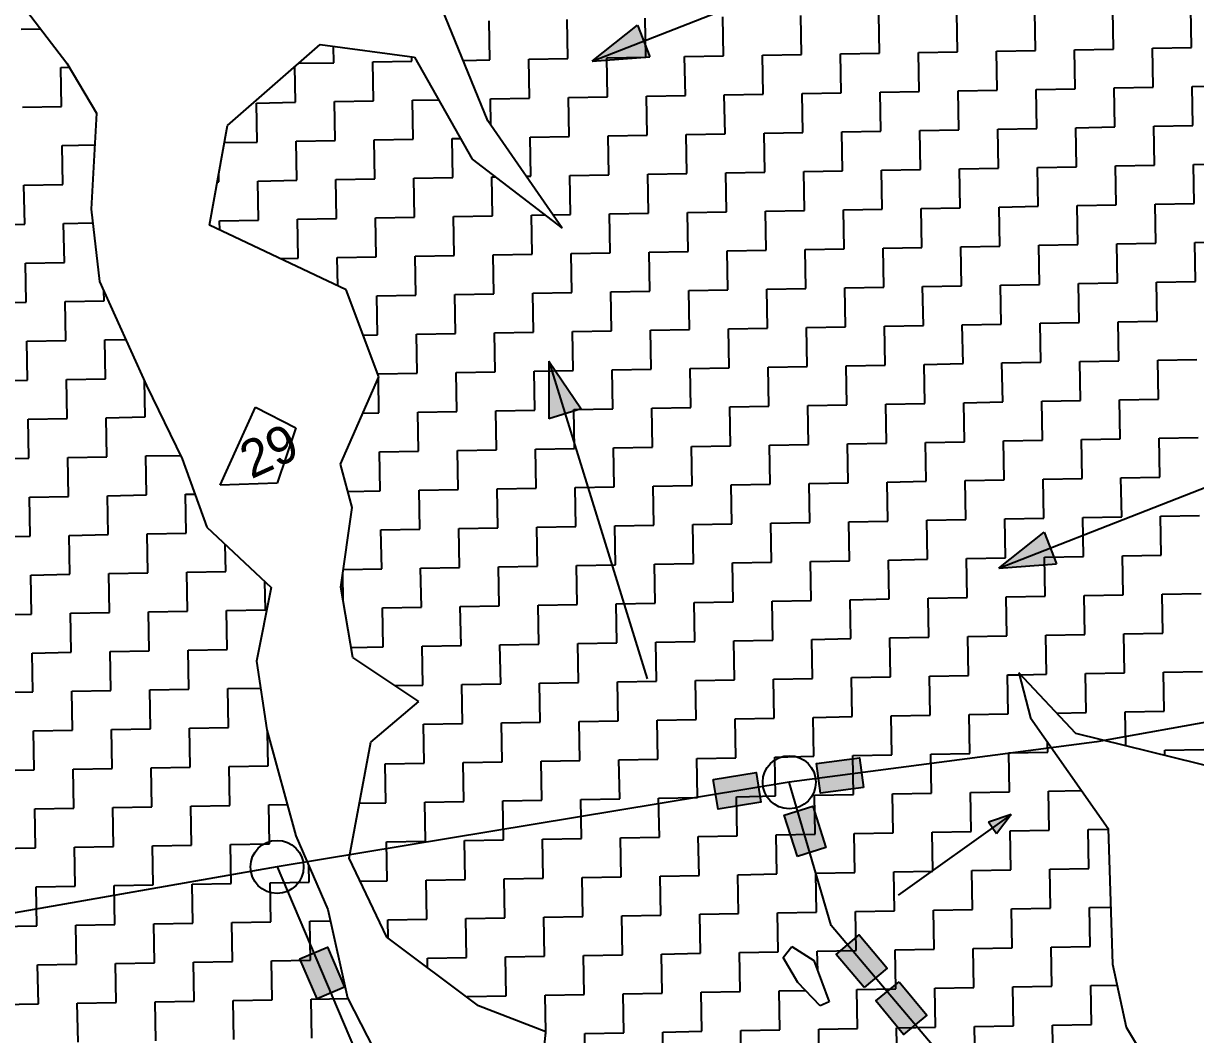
# Model space of a CAD drawing. Header units: metres. Extents: x 286343 to 289280, y 2022501 to 2025046.
# Drawn here: x 287156 to 287588.8, y 2024104.3 to 2024477.7 of the extents above; entities that cross this region are included whole.
import ezdxf
from ezdxf.enums import TextEntityAlignment as Align

# ---------------------------------------------------------------- set-up
doc = ezdxf.new("R2010")
doc.units = ezdxf.units.M
for name, color, linetype in [('POLY_HATCH', 12, 'Continuous'), ('POLY_PARCEL', 6, 'Continuous'), ('TEXT_PARCEL', 7, 'Continuous')]:
    doc.layers.add(name, color=color, linetype=linetype)
doc.styles.add('TEXT_MAP', font='')
doc.styles.get('TEXT_MAP').set_extended_font_data('Kruti Dev 050')

msp = doc.modelspace()

# ---------------------------------------------------------------- hatches: boundary and pattern name
h = msp.add_hatch(color=256)
h.paths.add_polyline_path([(287385, 2024471.17), (287382.72, 2024476.98), (287366.01, 2024463.73)])
h.paths.add_polyline_path([(287366.01, 2024463.73), (287387.27, 2024465.36), (287385, 2024471.17)])
h = msp.add_hatch(color=256)
h.paths.add_polyline_path([(287356, 2024333.52), (287361.96, 2024335.37), (287349.96, 2024353)])
h.paths.add_polyline_path([(287349.96, 2024353), (287350.04, 2024331.67), (287356, 2024333.52)])
h = msp.add_hatch(color=256)
h.paths.add_polyline_path([(287535.16, 2024283.99), (287532.89, 2024289.8), (287516.17, 2024276.56)])
h.paths.add_polyline_path([(287516.17, 2024276.56), (287537.44, 2024278.18), (287535.16, 2024283.99)])
for points in [[(287448.83, 2024204.4), (287450.27, 2024193.41), (287466.17, 2024195.5), (287464.73, 2024206.49)], [(287428.31, 2024190.14), (287426.5, 2024201.08), (287410.69, 2024198.47), (287412.5, 2024187.53)], [(287447.43, 2024188.69), (287436.87, 2024185.3), (287441.76, 2024170.04), (287452.32, 2024173.42)], [(287464.56, 2024141.1), (287456.09, 2024133.94), (287466.45, 2024121.7), (287474.92, 2024128.87)], [(287268.28, 2024136.62), (287258.08, 2024132.27), (287264.38, 2024117.52), (287274.57, 2024121.88)], [(287480.99, 2024104.39), (287489.54, 2024111.45), (287479.32, 2024123.81), (287470.78, 2024116.75)]]:
    msp.add_hatch(color=256).paths.add_polyline_path(points)
h = msp.add_hatch(color=256)
h.paths.add_polyline_path([(287513.8, 2024180.61), (287515.31, 2024178.49), (287520.73, 2024185.54)])
h.paths.add_polyline_path([(287520.73, 2024185.54), (287512.29, 2024182.73), (287513.8, 2024180.61)])

# ---------------------------------------------------------------- linework, layer by layer
for points in [[(287366.01, 2024463.73), (287480.43, 2024508.53)], [(287366.01, 2024463.73), (287382.72, 2024476.98)], [(287382.72, 2024476.98), (287387.27, 2024465.36)], [(287366.01, 2024463.73), (287387.27, 2024465.36)], [(287349.96, 2024353), (287386.34, 2024235.63)], [(287349.96, 2024353), (287350.04, 2024331.67)], [(287349.96, 2024353), (287361.96, 2024335.37)], [(287361.96, 2024335.37), (287350.04, 2024331.67)], [(287516.17, 2024276.56), (287630.59, 2024321.35)], [(287516.17, 2024276.56), (287532.89, 2024289.8)], [(287532.89, 2024289.8), (287537.44, 2024278.18)], [(287516.17, 2024276.56), (287537.44, 2024278.18)], [(287520.73, 2024185.54), (287478.96, 2024155.83)], [(287520.73, 2024185.54), (287512.29, 2024182.73)], [(287520.73, 2024185.54), (287515.31, 2024178.49)], [(287515.31, 2024178.49), (287512.29, 2024182.73)]]:
    msp.add_lwpolyline(points)
for points in [[(287466.17, 2024195.5), (287450.27, 2024193.41), (287448.83, 2024204.4), (287464.73, 2024206.49)], [(287410.69, 2024198.47), (287426.5, 2024201.08), (287428.31, 2024190.14), (287412.5, 2024187.53)], [(287441.76, 2024170.04), (287436.87, 2024185.3), (287447.43, 2024188.69), (287452.32, 2024173.42)], [(287466.45, 2024121.7), (287456.09, 2024133.94), (287464.56, 2024141.1), (287474.92, 2024128.87)], [(287264.38, 2024117.52), (287258.08, 2024132.27), (287268.28, 2024136.62), (287274.57, 2024121.88)], [(287479.32, 2024123.81), (287489.54, 2024111.45), (287480.99, 2024104.39), (287470.78, 2024116.75)]]:
    msp.add_lwpolyline(points, close=True)
for centre in [(287438.79, 2024197.49), (287249.6, 2024166.23)]:
    msp.add_circle(centre, 9.8)
at = {"layer": 'POLY_HATCH'}
for p, q in [((287152.82, 2024488), (287171.96, 2024462.97)), ((287327.47, 2024441.66), (287309.33, 2024486.05)), ((287231.33, 2024439.97), (287265.53, 2024469.94)), ((287265.53, 2024469.94), (287300.34, 2024465.21)), ((287171.96, 2024462.97), (287182.97, 2024444.48)), ((287300.34, 2024465.21), (287321.7, 2024427.54)), ((287182.97, 2024444.48), (287180.92, 2024409.07)), ((287354.87, 2024402.09), (287327.47, 2024441.66)), ((287224.63, 2024403.15), (287231.33, 2024439.97)), ((287321.7, 2024427.54), (287354.87, 2024402.09)), ((287180.92, 2024409.07), (287184.05, 2024382.43)), ((287275.13, 2024379.34), (287224.63, 2024403.15)), ((287184.05, 2024382.43), (287201.42, 2024344.02)), ((287287.2, 2024347.17), (287275.13, 2024379.34)), ((287273.08, 2024314.89), (287287.2, 2024347.17)), ((287201.42, 2024344.02), (287214.59, 2024316.89)), ((287214.59, 2024316.89), (287223.71, 2024291.69)), ((287277.36, 2024298.94), (287273.08, 2024314.89)), ((287273.2, 2024269.5), (287277.36, 2024298.94)), ((287223.71, 2024291.69), (287247.47, 2024269.41)), ((287247.47, 2024269.41), (287242.08, 2024242.16)), ((287277.66, 2024243.55), (287273.2, 2024269.5)), ((287242.08, 2024242.16), (287245.86, 2024216.86)), ((287301.99, 2024227.29), (287277.66, 2024243.55)), ((287544.61, 2024215.52), (287523.51, 2024237.85)), ((287523.51, 2024237.85), (287527.81, 2024221.24)), ((287284.22, 2024212.3), (287301.99, 2024227.29)), ((287527.81, 2024221.24), (287556.58, 2024180.36)), ((287245.86, 2024216.86), (287256.57, 2024177.67)), ((287617.9, 2024197.36), (287544.61, 2024215.52)), ((287276.29, 2024169.45), (287284.22, 2024212.3)), ((287556.58, 2024180.36), (287558.12, 2024130.33)), ((287256.57, 2024177.67), (287268.39, 2024150.52)), ((287290.16, 2024140.32), (287276.29, 2024169.45)), ((287268.39, 2024150.52), (287275.64, 2024117.94)), ((287323.99, 2024114.89), (287290.16, 2024140.32)), ((287436.48, 2024132.78), (287439.75, 2024136.84)), ((287441.98, 2024123.54), (287436.48, 2024132.78)), ((287439.75, 2024136.84), (287447.85, 2024131.65)), ((287447.85, 2024131.65), (287453.46, 2024116.39)), ((287558.12, 2024130.33), (287563.2, 2024107.06)), ((287450.15, 2024115), (287441.98, 2024123.54)), ((287275.64, 2024117.94), (287291.55, 2024086.85)), ((287453.46, 2024116.39), (287450.15, 2024115)), ((287348.87, 2024105.31), (287323.99, 2024114.89)), ((287563.2, 2024107.06), (287575.58, 2024086.59)), ((287346.01, 2024077.9), (287348.87, 2024105.31))]:
    msp.add_line(p, q, dxfattribs=at)
at = {"layer": 'POLY_HATCH', "linetype": 'Continuous'}
for p, q in [((287356.96, 2024464.69), (287356.7, 2024479.08)), ((287385.75, 2024465.19), (287385.5, 2024479.59)), ((287414.54, 2024465.69), (287414.29, 2024480.09)), ((287443.33, 2024466.2), (287443.08, 2024480.59)), ((287472.12, 2024466.7), (287471.87, 2024481.1)), ((287500.92, 2024467.21), (287500.67, 2024481.6)), ((287529.71, 2024467.71), (287529.46, 2024482.11)), ((287558.5, 2024468.21), (287558.25, 2024482.61)), ((287587.29, 2024468.72), (287587.04, 2024483.11)), ((287155.16, 2024475.55), (287162.25, 2024475.68)), ((287328.16, 2024464.18), (287327.91, 2024478.58)), ((287270.58, 2024463.17), (287270.47, 2024469.27)), ((287428.94, 2024465.95), (287443.33, 2024466.2)), ((287457.73, 2024466.45), (287472.12, 2024466.7)), ((287457.98, 2024452.05), (287457.73, 2024466.45)), ((287486.52, 2024466.95), (287500.92, 2024467.21)), ((287486.77, 2024452.56), (287486.52, 2024466.95)), ((287515.31, 2024467.46), (287529.71, 2024467.71)), ((287515.57, 2024453.06), (287515.31, 2024467.46)), ((287544.11, 2024467.96), (287558.5, 2024468.21)), ((287544.36, 2024453.57), (287544.11, 2024467.96)), ((287572.9, 2024468.47), (287587.29, 2024468.72)), ((287573.15, 2024454.07), (287572.9, 2024468.47)), ((287256.43, 2024448.53), (287256.2, 2024461.76)), ((287257.55, 2024462.95), (287270.58, 2024463.17)), ((287284.97, 2024463.43), (287299.37, 2024463.68)), ((287285.23, 2024449.03), (287284.97, 2024463.43)), ((287299.37, 2024463.68), (287299.34, 2024465.34)), ((287318.33, 2024464.01), (287328.16, 2024464.18)), ((287342.56, 2024464.43), (287356.96, 2024464.69)), ((287342.81, 2024450.04), (287342.56, 2024464.43)), ((287371.35, 2024464.94), (287385.75, 2024465.19)), ((287371.6, 2024450.54), (287371.35, 2024464.94)), ((287400.14, 2024465.44), (287414.54, 2024465.69)), ((287400.4, 2024451.05), (287400.14, 2024465.44)), ((287429.19, 2024451.55), (287428.94, 2024465.95)), ((287169.8, 2024461.41), (287172.86, 2024461.46)), ((287170.06, 2024447.01), (287169.8, 2024461.41)), ((287501.17, 2024452.81), (287515.57, 2024453.06)), ((287529.96, 2024453.31), (287544.36, 2024453.57)), ((287530.21, 2024438.92), (287529.96, 2024453.31)), ((287558.75, 2024453.82), (287573.15, 2024454.07)), ((287559.01, 2024439.42), (287558.75, 2024453.82)), ((287587.55, 2024454.32), (287601.94, 2024454.57)), ((287587.8, 2024439.93), (287587.55, 2024454.32)), ((287270.83, 2024448.78), (287285.23, 2024449.03)), ((287271.08, 2024434.38), (287270.83, 2024448.78)), ((287299.62, 2024449.28), (287309.28, 2024449.45)), ((287299.87, 2024434.89), (287299.62, 2024449.28)), ((287328.41, 2024449.79), (287342.81, 2024450.04)), ((287328.59, 2024440.04), (287328.41, 2024449.79)), ((287357.21, 2024450.29), (287371.6, 2024450.54)), ((287357.46, 2024435.89), (287357.21, 2024450.29)), ((287386, 2024450.79), (287400.4, 2024451.05)), ((287386.25, 2024436.4), (287386, 2024450.79)), ((287414.79, 2024451.3), (287429.19, 2024451.55)), ((287415.04, 2024436.9), (287414.79, 2024451.3)), ((287443.58, 2024451.8), (287457.98, 2024452.05)), ((287443.84, 2024437.41), (287443.58, 2024451.8)), ((287472.38, 2024452.31), (287486.77, 2024452.56)), ((287472.63, 2024437.91), (287472.38, 2024452.31)), ((287501.42, 2024438.41), (287501.17, 2024452.81)), ((287155.66, 2024446.76), (287170.06, 2024447.01)), ((287242.04, 2024448.27), (287256.43, 2024448.53)), ((287242.29, 2024433.88), (287242.04, 2024448.27)), ((287343.06, 2024435.64), (287357.46, 2024435.89)), ((287371.86, 2024436.15), (287386.25, 2024436.4)), ((287372.11, 2024421.75), (287371.86, 2024436.15)), ((287400.65, 2024436.65), (287415.04, 2024436.9)), ((287400.9, 2024422.25), (287400.65, 2024436.65)), ((287429.44, 2024437.15), (287443.84, 2024437.41)), ((287429.69, 2024422.76), (287429.44, 2024437.15)), ((287458.23, 2024437.66), (287472.63, 2024437.91)), ((287458.48, 2024423.26), (287458.23, 2024437.66)), ((287487.03, 2024438.16), (287501.42, 2024438.41)), ((287487.28, 2024423.77), (287487.03, 2024438.16)), ((287515.82, 2024438.67), (287530.21, 2024438.92)), ((287516.07, 2024424.27), (287515.82, 2024438.67)), ((287544.61, 2024439.17), (287559.01, 2024439.42)), ((287544.86, 2024424.77), (287544.61, 2024439.17)), ((287573.4, 2024439.67), (287587.8, 2024439.93)), ((287573.65, 2024425.28), (287573.4, 2024439.67)), ((287170.31, 2024432.62), (287182.29, 2024432.83)), ((287170.56, 2024418.22), (287170.31, 2024432.62)), ((287230.19, 2024433.67), (287242.29, 2024433.88)), ((287256.69, 2024434.13), (287271.08, 2024434.38)), ((287256.94, 2024419.73), (287256.69, 2024434.13)), ((287285.48, 2024434.63), (287299.87, 2024434.89)), ((287285.73, 2024420.24), (287285.48, 2024434.63)), ((287314.27, 2024435.14), (287317.37, 2024435.19)), ((287314.52, 2024420.74), (287314.27, 2024435.14)), ((287343.32, 2024421.25), (287343.06, 2024435.64)), ((287415.3, 2024422.51), (287429.69, 2024422.76)), ((287444.09, 2024423.01), (287458.48, 2024423.26)), ((287444.34, 2024408.61), (287444.09, 2024423.01)), ((287472.88, 2024423.51), (287487.28, 2024423.77)), ((287473.13, 2024409.12), (287472.88, 2024423.51)), ((287501.67, 2024424.02), (287516.07, 2024424.27)), ((287501.93, 2024409.62), (287501.67, 2024424.02)), ((287530.47, 2024424.52), (287544.86, 2024424.77)), ((287530.72, 2024410.13), (287530.47, 2024424.52)), ((287559.26, 2024425.03), (287573.65, 2024425.28)), ((287559.51, 2024410.63), (287559.26, 2024425.03)), ((287588.05, 2024425.53), (287602.45, 2024425.78)), ((287588.3, 2024411.13), (287588.05, 2024425.53)), ((287227.56, 2024419.22), (287228.15, 2024419.23)), ((287228.15, 2024419.23), (287228.09, 2024422.17)), ((287242.54, 2024419.48), (287256.94, 2024419.73)), ((287242.79, 2024405.08), (287242.54, 2024419.48)), ((287271.33, 2024419.99), (287285.73, 2024420.24)), ((287271.59, 2024405.59), (287271.33, 2024419.99)), ((287300.13, 2024420.49), (287314.52, 2024420.74)), ((287300.38, 2024406.09), (287300.13, 2024420.49)), ((287328.92, 2024420.99), (287330.21, 2024421.02)), ((287329.17, 2024406.6), (287328.92, 2024420.99)), ((287341.63, 2024421.22), (287343.32, 2024421.25)), ((287357.71, 2024421.5), (287372.11, 2024421.75)), ((287357.96, 2024407.1), (287357.71, 2024421.5)), ((287386.5, 2024422), (287400.9, 2024422.25)), ((287386.76, 2024407.61), (287386.5, 2024422)), ((287415.55, 2024408.11), (287415.3, 2024422.51)), ((287156.16, 2024417.97), (287170.56, 2024418.22)), ((287156.42, 2024403.57), (287156.16, 2024417.97)), ((287516.32, 2024409.87), (287530.72, 2024410.13)), ((287516.57, 2024395.48), (287516.32, 2024409.87)), ((287545.11, 2024410.38), (287559.51, 2024410.63)), ((287545.37, 2024395.98), (287545.11, 2024410.38)), ((287573.91, 2024410.88), (287588.3, 2024411.13)), ((287574.16, 2024396.49), (287573.91, 2024410.88)), ((287257.19, 2024405.34), (287271.59, 2024405.59)), ((287285.98, 2024405.84), (287300.38, 2024406.09)), ((287286.23, 2024391.44), (287285.98, 2024405.84)), ((287314.77, 2024406.34), (287329.17, 2024406.6)), ((287315.03, 2024391.95), (287314.77, 2024406.34)), ((287343.57, 2024406.85), (287348.56, 2024406.94)), ((287343.82, 2024392.45), (287343.57, 2024406.85)), ((287351.48, 2024406.99), (287357.96, 2024407.1)), ((287372.36, 2024407.35), (287386.76, 2024407.61)), ((287372.61, 2024392.96), (287372.36, 2024407.35)), ((287401.15, 2024407.86), (287415.55, 2024408.11)), ((287401.4, 2024393.46), (287401.15, 2024407.86)), ((287429.94, 2024408.36), (287444.34, 2024408.61)), ((287430.2, 2024393.96), (287429.94, 2024408.36)), ((287458.74, 2024408.87), (287473.13, 2024409.12)), ((287458.99, 2024394.47), (287458.74, 2024408.87)), ((287487.53, 2024409.37), (287501.93, 2024409.62)), ((287487.78, 2024394.97), (287487.53, 2024409.37)), ((287142.02, 2024403.32), (287156.42, 2024403.57)), ((287170.81, 2024403.82), (287181.51, 2024404.01)), ((287171.06, 2024389.43), (287170.81, 2024403.82)), ((287228.4, 2024404.83), (287242.79, 2024405.08)), ((287228.46, 2024401.34), (287228.4, 2024404.83)), ((287257.44, 2024390.94), (287257.19, 2024405.34)), ((287588.55, 2024396.74), (287602.95, 2024396.99)), ((287588.81, 2024382.34), (287588.55, 2024396.74)), ((287329.42, 2024392.2), (287343.82, 2024392.45)), ((287358.22, 2024392.7), (287372.61, 2024392.96)), ((287358.47, 2024378.31), (287358.22, 2024392.7)), ((287387.01, 2024393.21), (287401.4, 2024393.46)), ((287387.26, 2024378.81), (287387.01, 2024393.21)), ((287415.8, 2024393.71), (287430.2, 2024393.96)), ((287416.05, 2024379.32), (287415.8, 2024393.71)), ((287444.59, 2024394.22), (287458.99, 2024394.47)), ((287444.84, 2024379.82), (287444.59, 2024394.22)), ((287473.39, 2024394.72), (287487.78, 2024394.97)), ((287473.64, 2024380.32), (287473.39, 2024394.72)), ((287502.18, 2024395.23), (287516.57, 2024395.48)), ((287502.43, 2024380.83), (287502.18, 2024395.23)), ((287530.97, 2024395.73), (287545.37, 2024395.98)), ((287531.22, 2024381.33), (287530.97, 2024395.73)), ((287559.76, 2024396.23), (287574.16, 2024396.49)), ((287560.01, 2024381.84), (287559.76, 2024396.23)), ((287156.67, 2024389.18), (287171.06, 2024389.43)), ((287156.92, 2024374.78), (287156.67, 2024389.18)), ((287250.77, 2024390.82), (287257.44, 2024390.94)), ((287271.84, 2024391.19), (287286.23, 2024391.44)), ((287272.02, 2024380.81), (287271.84, 2024391.19)), ((287300.63, 2024391.7), (287315.03, 2024391.95)), ((287300.88, 2024377.3), (287300.63, 2024391.7)), ((287329.67, 2024377.8), (287329.42, 2024392.2)), ((287430.45, 2024379.57), (287444.84, 2024379.82)), ((287430.7, 2024365.17), (287430.45, 2024379.57)), ((287459.24, 2024380.07), (287473.64, 2024380.32)), ((287459.49, 2024365.68), (287459.24, 2024380.07)), ((287488.03, 2024380.58), (287502.43, 2024380.83)), ((287488.29, 2024366.18), (287488.03, 2024380.58)), ((287516.83, 2024381.08), (287531.22, 2024381.33)), ((287517.08, 2024366.68), (287516.83, 2024381.08)), ((287545.62, 2024381.58), (287560.01, 2024381.84)), ((287545.87, 2024367.19), (287545.62, 2024381.58)), ((287574.41, 2024382.09), (287588.81, 2024382.34)), ((287574.66, 2024367.69), (287574.41, 2024382.09)), ((287171.32, 2024375.03), (287185.71, 2024375.28)), ((287185.71, 2024375.28), (287185.65, 2024378.9)), ((287286.49, 2024377.05), (287300.88, 2024377.3)), ((287286.74, 2024362.65), (287286.49, 2024377.05)), ((287315.28, 2024377.55), (287329.67, 2024377.8)), ((287315.53, 2024363.16), (287315.28, 2024377.55)), ((287344.07, 2024378.06), (287358.47, 2024378.31)), ((287344.32, 2024363.66), (287344.07, 2024378.06)), ((287372.86, 2024378.56), (287387.26, 2024378.81)), ((287373.12, 2024364.16), (287372.86, 2024378.56)), ((287401.66, 2024379.06), (287416.05, 2024379.32)), ((287401.91, 2024364.67), (287401.66, 2024379.06)), ((287142.52, 2024374.53), (287156.92, 2024374.78)), ((287171.57, 2024360.64), (287171.32, 2024375.03)), ((287502.68, 2024366.43), (287517.08, 2024366.68)), ((287531.47, 2024366.94), (287545.87, 2024367.19)), ((287531.73, 2024352.54), (287531.47, 2024366.94)), ((287560.27, 2024367.44), (287574.66, 2024367.69)), ((287560.52, 2024353.04), (287560.27, 2024367.44)), ((287281.43, 2024362.56), (287286.74, 2024362.65)), ((287301.13, 2024362.9), (287315.53, 2024363.16)), ((287301.39, 2024348.51), (287301.13, 2024362.9)), ((287329.93, 2024363.41), (287344.32, 2024363.66)), ((287330.18, 2024349.01), (287329.93, 2024363.41)), ((287358.72, 2024363.91), (287373.12, 2024364.16)), ((287358.97, 2024349.52), (287358.72, 2024363.91)), ((287387.51, 2024364.42), (287401.91, 2024364.67)), ((287387.76, 2024350.02), (287387.51, 2024364.42)), ((287416.3, 2024364.92), (287430.7, 2024365.17)), ((287416.56, 2024350.52), (287416.3, 2024364.92)), ((287445.1, 2024365.42), (287459.49, 2024365.68)), ((287445.35, 2024351.03), (287445.1, 2024365.42)), ((287473.89, 2024365.93), (287488.29, 2024366.18)), ((287474.14, 2024351.53), (287473.89, 2024365.93)), ((287502.93, 2024352.04), (287502.68, 2024366.43)), ((287157.17, 2024360.38), (287171.57, 2024360.64)), ((287157.42, 2024345.99), (287157.17, 2024360.38)), ((287185.96, 2024360.89), (287193.73, 2024361.02)), ((287186.22, 2024346.49), (287185.96, 2024360.89)), ((287574.91, 2024353.3), (287589.31, 2024353.55)), ((287344.58, 2024349.26), (287358.97, 2024349.52)), ((287344.83, 2024334.87), (287344.58, 2024349.26)), ((287373.37, 2024349.77), (287387.76, 2024350.02)), ((287373.62, 2024335.37), (287373.37, 2024349.77)), ((287402.16, 2024350.27), (287416.56, 2024350.52)), ((287402.41, 2024335.88), (287402.16, 2024350.27)), ((287430.95, 2024350.78), (287445.35, 2024351.03)), ((287431.2, 2024336.38), (287430.95, 2024350.78)), ((287459.74, 2024351.28), (287474.14, 2024351.53)), ((287460, 2024336.88), (287459.74, 2024351.28)), ((287488.54, 2024351.78), (287502.93, 2024352.04)), ((287488.79, 2024337.39), (287488.54, 2024351.78)), ((287517.33, 2024352.29), (287531.73, 2024352.54)), ((287517.58, 2024337.89), (287517.33, 2024352.29)), ((287546.12, 2024352.79), (287560.52, 2024353.04)), ((287546.37, 2024338.4), (287546.12, 2024352.79)), ((287575.17, 2024338.9), (287574.91, 2024353.3)), ((287143.03, 2024345.74), (287157.42, 2024345.99)), ((287171.82, 2024346.24), (287186.22, 2024346.49)), ((287172.07, 2024331.84), (287171.82, 2024346.24)), ((287200.87, 2024332.35), (287200.63, 2024345.78)), ((287286.99, 2024348.26), (287301.39, 2024348.51)), ((287287, 2024347.71), (287286.99, 2024348.26)), ((287287.24, 2024333.86), (287287.02, 2024346.75)), ((287315.78, 2024348.76), (287330.18, 2024349.01)), ((287316.03, 2024334.36), (287315.78, 2024348.76)), ((287416.81, 2024336.13), (287431.2, 2024336.38)), ((287445.6, 2024336.63), (287460, 2024336.88)), ((287445.85, 2024322.24), (287445.6, 2024336.63)), ((287474.39, 2024337.14), (287488.79, 2024337.39)), ((287474.65, 2024322.74), (287474.39, 2024337.14)), ((287503.19, 2024337.64), (287517.58, 2024337.89)), ((287503.44, 2024323.24), (287503.19, 2024337.64)), ((287531.98, 2024338.14), (287546.37, 2024338.4)), ((287532.23, 2024323.75), (287531.98, 2024338.14)), ((287560.77, 2024338.65), (287575.17, 2024338.9)), ((287561.02, 2024324.25), (287560.77, 2024338.65)), ((287157.68, 2024331.59), (287172.07, 2024331.84)), ((287186.47, 2024332.1), (287200.87, 2024332.35)), ((287186.72, 2024317.7), (287186.47, 2024332.1)), ((287281.33, 2024333.76), (287287.24, 2024333.86)), ((287301.64, 2024334.11), (287316.03, 2024334.36)), ((287301.89, 2024319.72), (287301.64, 2024334.11)), ((287330.43, 2024334.62), (287344.83, 2024334.87)), ((287330.68, 2024320.22), (287330.43, 2024334.62)), ((287359.22, 2024335.12), (287373.62, 2024335.37)), ((287359.48, 2024320.72), (287359.22, 2024335.12)), ((287388.02, 2024335.62), (287402.41, 2024335.88)), ((287388.27, 2024321.23), (287388.02, 2024335.62)), ((287417.06, 2024321.73), (287416.81, 2024336.13)), ((287157.93, 2024317.2), (287157.68, 2024331.59)), ((287489.04, 2024322.99), (287503.44, 2024323.24)), ((287517.83, 2024323.5), (287532.23, 2024323.75)), ((287518.09, 2024309.1), (287517.83, 2024323.5)), ((287546.63, 2024324), (287561.02, 2024324.25)), ((287546.88, 2024309.6), (287546.63, 2024324)), ((287575.42, 2024324.5), (287589.81, 2024324.76)), ((287575.67, 2024310.11), (287575.42, 2024324.5)), ((287287.49, 2024319.46), (287301.89, 2024319.72)), ((287287.75, 2024305.07), (287287.49, 2024319.46)), ((287316.29, 2024319.97), (287330.68, 2024320.22)), ((287316.54, 2024305.57), (287316.29, 2024319.97)), ((287345.08, 2024320.47), (287359.48, 2024320.72)), ((287345.33, 2024306.08), (287345.08, 2024320.47)), ((287373.87, 2024320.98), (287388.27, 2024321.23)), ((287374.12, 2024306.58), (287373.87, 2024320.98)), ((287402.66, 2024321.48), (287417.06, 2024321.73)), ((287402.92, 2024307.08), (287402.66, 2024321.48)), ((287431.46, 2024321.98), (287445.85, 2024322.24)), ((287431.71, 2024307.59), (287431.46, 2024321.98)), ((287460.25, 2024322.49), (287474.65, 2024322.74)), ((287460.5, 2024308.09), (287460.25, 2024322.49)), ((287489.29, 2024308.6), (287489.04, 2024322.99)), ((287143.53, 2024316.94), (287157.93, 2024317.2)), ((287172.32, 2024317.45), (287186.72, 2024317.7)), ((287172.58, 2024303.05), (287172.32, 2024317.45)), ((287201.12, 2024317.95), (287213.96, 2024318.18)), ((287201.37, 2024303.56), (287201.12, 2024317.95)), ((287330.94, 2024305.82), (287345.33, 2024306.08)), ((287359.73, 2024306.33), (287374.12, 2024306.58)), ((287359.98, 2024291.93), (287359.73, 2024306.33)), ((287388.52, 2024306.83), (287402.92, 2024307.08)), ((287388.77, 2024292.44), (287388.52, 2024306.83)), ((287417.31, 2024307.34), (287431.71, 2024307.59)), ((287417.56, 2024292.94), (287417.31, 2024307.34)), ((287446.1, 2024307.84), (287460.5, 2024308.09)), ((287446.36, 2024293.44), (287446.1, 2024307.84)), ((287474.9, 2024308.34), (287489.29, 2024308.6)), ((287475.15, 2024293.95), (287474.9, 2024308.34)), ((287503.69, 2024308.85), (287518.09, 2024309.1)), ((287503.94, 2024294.45), (287503.69, 2024308.85)), ((287532.48, 2024309.35), (287546.88, 2024309.6)), ((287532.73, 2024294.96), (287532.48, 2024309.35)), ((287561.27, 2024309.86), (287575.67, 2024310.11)), ((287561.53, 2024295.46), (287561.27, 2024309.86)), ((287158.18, 2024302.8), (287172.58, 2024303.05)), ((287158.43, 2024288.4), (287158.18, 2024302.8)), ((287186.97, 2024303.3), (287201.37, 2024303.56)), ((287187.22, 2024288.91), (287186.97, 2024303.3)), ((287215.77, 2024303.81), (287219.3, 2024303.87)), ((287216.02, 2024289.41), (287215.77, 2024303.81)), ((287275.77, 2024304.86), (287287.75, 2024305.07)), ((287302.14, 2024305.32), (287316.54, 2024305.57)), ((287302.39, 2024290.92), (287302.14, 2024305.32)), ((287331.19, 2024291.43), (287330.94, 2024305.82)), ((287403.17, 2024292.69), (287417.56, 2024292.94)), ((287431.96, 2024293.19), (287446.36, 2024293.44)), ((287432.21, 2024278.8), (287431.96, 2024293.19)), ((287460.75, 2024293.7), (287475.15, 2024293.95)), ((287461.01, 2024279.3), (287460.75, 2024293.7)), ((287489.55, 2024294.2), (287503.94, 2024294.45)), ((287489.8, 2024279.8), (287489.55, 2024294.2)), ((287518.34, 2024294.7), (287532.73, 2024294.96)), ((287518.59, 2024280.31), (287518.34, 2024294.7)), ((287547.13, 2024295.21), (287561.53, 2024295.46)), ((287547.38, 2024280.81), (287547.13, 2024295.21)), ((287575.92, 2024295.71), (287590.32, 2024295.96)), ((287576.17, 2024281.32), (287575.92, 2024295.71)), ((287172.83, 2024288.65), (287187.22, 2024288.91)), ((287173.08, 2024274.26), (287172.83, 2024288.65)), ((287201.62, 2024289.16), (287216.02, 2024289.41)), ((287201.87, 2024274.76), (287201.62, 2024289.16)), ((287288, 2024290.67), (287302.39, 2024290.92)), ((287288.25, 2024276.27), (287288, 2024290.67)), ((287316.79, 2024291.18), (287331.19, 2024291.43)), ((287317.04, 2024276.78), (287316.79, 2024291.18)), ((287345.58, 2024291.68), (287359.98, 2024291.93)), ((287345.84, 2024277.28), (287345.58, 2024291.68)), ((287374.38, 2024292.18), (287388.77, 2024292.44)), ((287374.63, 2024277.79), (287374.38, 2024292.18)), ((287403.42, 2024278.29), (287403.17, 2024292.69)), ((287144.04, 2024288.15), (287158.43, 2024288.4)), ((287230.67, 2024275.27), (287230.49, 2024285.33)), ((287504.19, 2024280.06), (287518.59, 2024280.31)), ((287504.45, 2024265.66), (287504.19, 2024280.06)), ((287532.99, 2024280.56), (287547.38, 2024280.81)), ((287533.24, 2024266.16), (287532.99, 2024280.56)), ((287561.78, 2024281.06), (287576.17, 2024281.32)), ((287562.03, 2024266.67), (287561.78, 2024281.06)), ((287274.12, 2024276.03), (287288.25, 2024276.27)), ((287302.65, 2024276.53), (287317.04, 2024276.78)), ((287302.9, 2024262.13), (287302.65, 2024276.53)), ((287331.44, 2024277.03), (287345.84, 2024277.28)), ((287331.69, 2024262.63), (287331.44, 2024277.03)), ((287360.23, 2024277.54), (287374.63, 2024277.79)), ((287360.48, 2024263.14), (287360.23, 2024277.54)), ((287389.02, 2024278.04), (287403.42, 2024278.29)), ((287389.28, 2024263.64), (287389.02, 2024278.04)), ((287417.82, 2024278.54), (287432.21, 2024278.8)), ((287418.07, 2024264.15), (287417.82, 2024278.54)), ((287446.61, 2024279.05), (287461.01, 2024279.3)), ((287446.86, 2024264.65), (287446.61, 2024279.05)), ((287475.4, 2024279.55), (287489.8, 2024279.8)), ((287475.65, 2024265.16), (287475.4, 2024279.55)), ((287158.68, 2024274.01), (287173.08, 2024274.26)), ((287158.94, 2024259.61), (287158.68, 2024274.01)), ((287187.48, 2024274.51), (287201.87, 2024274.76)), ((287187.73, 2024260.11), (287187.48, 2024274.51)), ((287216.27, 2024275.01), (287230.67, 2024275.27)), ((287216.52, 2024260.62), (287216.27, 2024275.01)), ((287245.31, 2024261.12), (287245.13, 2024271.61)), ((287274.06, 2024264.54), (287273.88, 2024274.33)), ((287576.43, 2024266.92), (287590.82, 2024267.17)), ((287576.68, 2024252.52), (287576.43, 2024266.92)), ((287317.29, 2024262.38), (287331.69, 2024262.63)), ((287346.09, 2024262.89), (287360.48, 2024263.14)), ((287346.34, 2024248.49), (287346.09, 2024262.89)), ((287374.88, 2024263.39), (287389.28, 2024263.64)), ((287375.13, 2024248.99), (287374.88, 2024263.39)), ((287403.67, 2024263.89), (287418.07, 2024264.15)), ((287403.92, 2024249.5), (287403.67, 2024263.89)), ((287432.46, 2024264.4), (287446.86, 2024264.65)), ((287432.72, 2024250), (287432.46, 2024264.4)), ((287461.26, 2024264.9), (287475.65, 2024265.16)), ((287461.51, 2024250.51), (287461.26, 2024264.9)), ((287490.05, 2024265.41), (287504.45, 2024265.66)), ((287490.3, 2024251.01), (287490.05, 2024265.41)), ((287518.84, 2024265.91), (287533.24, 2024266.16)), ((287519.09, 2024251.51), (287518.84, 2024265.91)), ((287547.63, 2024266.42), (287562.03, 2024266.67)), ((287547.89, 2024252.02), (287547.63, 2024266.42)), ((287144.54, 2024259.36), (287158.94, 2024259.61)), ((287173.33, 2024259.86), (287187.73, 2024260.11)), ((287173.58, 2024245.47), (287173.33, 2024259.86)), ((287202.13, 2024260.37), (287216.52, 2024260.62)), ((287202.38, 2024245.97), (287202.13, 2024260.37)), ((287230.92, 2024260.87), (287245.31, 2024261.12)), ((287231.17, 2024246.47), (287230.92, 2024260.87)), ((287288.5, 2024261.88), (287302.9, 2024262.13)), ((287288.75, 2024247.48), (287288.5, 2024261.88)), ((287317.55, 2024247.99), (287317.29, 2024262.38)), ((287418.32, 2024249.75), (287432.72, 2024250)), ((287418.57, 2024235.35), (287418.32, 2024249.75)), ((287447.11, 2024250.25), (287461.51, 2024250.51)), ((287447.36, 2024235.86), (287447.11, 2024250.25)), ((287475.91, 2024250.76), (287490.3, 2024251.01)), ((287476.16, 2024236.36), (287475.91, 2024250.76)), ((287504.7, 2024251.26), (287519.09, 2024251.51)), ((287504.95, 2024236.87), (287504.7, 2024251.26)), ((287533.49, 2024251.77), (287547.89, 2024252.02)), ((287533.74, 2024237.37), (287533.49, 2024251.77)), ((287562.28, 2024252.27), (287576.68, 2024252.52)), ((287562.53, 2024237.87), (287562.28, 2024252.27)), ((287159.19, 2024245.21), (287173.58, 2024245.47)), ((287187.98, 2024245.72), (287202.38, 2024245.97)), ((287188.23, 2024231.32), (287187.98, 2024245.72)), ((287216.77, 2024246.22), (287231.17, 2024246.47)), ((287217.03, 2024231.83), (287216.77, 2024246.22)), ((287277.02, 2024247.28), (287288.75, 2024247.48)), ((287303.15, 2024247.73), (287317.55, 2024247.99)), ((287303.4, 2024233.34), (287303.15, 2024247.73)), ((287331.94, 2024248.24), (287346.34, 2024248.49)), ((287332.2, 2024233.84), (287331.94, 2024248.24)), ((287360.74, 2024248.74), (287375.13, 2024248.99)), ((287360.99, 2024234.35), (287360.74, 2024248.74)), ((287389.53, 2024249.25), (287403.92, 2024249.5)), ((287389.78, 2024234.85), (287389.53, 2024249.25)), ((287159.44, 2024230.82), (287159.19, 2024245.21)), ((287490.55, 2024236.61), (287504.95, 2024236.87)), ((287490.81, 2024222.22), (287490.55, 2024236.61)), ((287519.35, 2024237.12), (287523.68, 2024237.19)), ((287519.6, 2024222.72), (287519.35, 2024237.12)), ((287524.12, 2024237.2), (287533.74, 2024237.37)), ((287548.14, 2024237.62), (287562.53, 2024237.87)), ((287548.39, 2024223.23), (287548.14, 2024237.62)), ((287576.93, 2024238.13), (287591.33, 2024238.38)), ((287577.18, 2024223.73), (287576.93, 2024238.13)), ((287231.42, 2024232.08), (287243.56, 2024232.29)), ((287293.21, 2024233.16), (287303.4, 2024233.34)), ((287317.8, 2024233.59), (287332.2, 2024233.84)), ((287318.05, 2024219.19), (287317.8, 2024233.59)), ((287346.59, 2024234.09), (287360.99, 2024234.35)), ((287346.84, 2024219.7), (287346.59, 2024234.09)), ((287375.38, 2024234.6), (287389.78, 2024234.85)), ((287375.64, 2024220.2), (287375.38, 2024234.6)), ((287404.18, 2024235.1), (287418.57, 2024235.35)), ((287404.43, 2024220.71), (287404.18, 2024235.1)), ((287432.97, 2024235.61), (287447.36, 2024235.86)), ((287433.22, 2024221.21), (287432.97, 2024235.61)), ((287461.76, 2024236.11), (287476.16, 2024236.36)), ((287462.01, 2024221.71), (287461.76, 2024236.11)), ((287145.04, 2024230.57), (287159.44, 2024230.82)), ((287173.84, 2024231.07), (287188.23, 2024231.32)), ((287174.09, 2024216.67), (287173.84, 2024231.07)), ((287202.63, 2024231.57), (287217.03, 2024231.83)), ((287202.88, 2024217.18), (287202.63, 2024231.57)), ((287231.67, 2024217.68), (287231.42, 2024232.08)), ((287562.79, 2024223.48), (287577.18, 2024223.73)), ((287332.45, 2024219.45), (287346.84, 2024219.7)), ((287332.7, 2024205.05), (287332.45, 2024219.45)), ((287361.24, 2024219.95), (287375.64, 2024220.2)), ((287361.49, 2024205.55), (287361.24, 2024219.95)), ((287390.03, 2024220.45), (287404.43, 2024220.71)), ((287390.28, 2024206.06), (287390.03, 2024220.45)), ((287418.82, 2024220.96), (287433.22, 2024221.21)), ((287419.08, 2024206.56), (287418.82, 2024220.96)), ((287447.62, 2024221.46), (287462.01, 2024221.71)), ((287447.87, 2024207.07), (287447.62, 2024221.46)), ((287476.41, 2024221.97), (287490.81, 2024222.22)), ((287476.66, 2024207.57), (287476.41, 2024221.97)), ((287505.2, 2024222.47), (287519.6, 2024222.72)), ((287505.45, 2024208.07), (287505.2, 2024222.47)), ((287537.51, 2024223.04), (287548.39, 2024223.23)), ((287563.01, 2024210.96), (287562.79, 2024223.48)), ((287159.69, 2024216.42), (287174.09, 2024216.67)), ((287159.94, 2024202.03), (287159.69, 2024216.42)), ((287188.49, 2024216.93), (287202.88, 2024217.18)), ((287188.74, 2024202.53), (287188.49, 2024216.93)), ((287217.28, 2024217.43), (287231.67, 2024217.68)), ((287217.53, 2024203.03), (287217.28, 2024217.43)), ((287246.32, 2024203.54), (287246.1, 2024215.98)), ((287303.65, 2024218.94), (287318.05, 2024219.19)), ((287303.91, 2024204.55), (287303.65, 2024218.94)), ((287534.25, 2024208.58), (287534.18, 2024212.18)), ((287404.68, 2024206.31), (287419.08, 2024206.56)), ((287404.93, 2024191.91), (287404.68, 2024206.31)), ((287433.47, 2024206.81), (287447.87, 2024207.07)), ((287433.72, 2024192.42), (287433.47, 2024206.81)), ((287462.27, 2024207.32), (287476.66, 2024207.57)), ((287462.52, 2024192.92), (287462.27, 2024207.32)), ((287491.06, 2024207.82), (287505.45, 2024208.07)), ((287491.31, 2024193.43), (287491.06, 2024207.82)), ((287519.85, 2024208.33), (287534.25, 2024208.58)), ((287520.1, 2024193.93), (287519.85, 2024208.33)), ((287577.43, 2024209.33), (287591.83, 2024209.59)), ((287577.47, 2024207.38), (287577.43, 2024209.33)), ((287145.55, 2024201.77), (287159.94, 2024202.03)), ((287174.34, 2024202.28), (287188.74, 2024202.53)), ((287174.59, 2024187.88), (287174.34, 2024202.28)), ((287203.13, 2024202.78), (287217.53, 2024203.03)), ((287203.39, 2024188.39), (287203.13, 2024202.78)), ((287231.93, 2024203.29), (287246.32, 2024203.54)), ((287232.18, 2024188.89), (287231.93, 2024203.29)), ((287289.51, 2024204.29), (287303.91, 2024204.55)), ((287289.76, 2024189.9), (287289.51, 2024204.29)), ((287318.3, 2024204.8), (287332.7, 2024205.05)), ((287318.56, 2024190.4), (287318.3, 2024204.8)), ((287347.1, 2024205.3), (287361.49, 2024205.55)), ((287347.35, 2024190.91), (287347.1, 2024205.3)), ((287375.89, 2024205.81), (287390.28, 2024206.06)), ((287376.14, 2024191.41), (287375.89, 2024205.81)), ((287476.91, 2024193.17), (287491.31, 2024193.43)), ((287505.71, 2024193.68), (287520.1, 2024193.93)), ((287505.96, 2024179.28), (287505.71, 2024193.68)), ((287534.5, 2024194.18), (287546.7, 2024194.4)), ((287534.75, 2024179.79), (287534.5, 2024194.18)), ((287246.57, 2024189.14), (287253.4, 2024189.26)), ((287246.83, 2024174.75), (287246.57, 2024189.14)), ((287280.04, 2024189.73), (287289.76, 2024189.9)), ((287304.16, 2024190.15), (287318.56, 2024190.4)), ((287304.41, 2024175.75), (287304.16, 2024190.15)), ((287332.95, 2024190.65), (287347.35, 2024190.91)), ((287333.2, 2024176.26), (287332.95, 2024190.65)), ((287361.74, 2024191.16), (287376.14, 2024191.41)), ((287362, 2024176.76), (287361.74, 2024191.16)), ((287390.54, 2024191.66), (287404.93, 2024191.91)), ((287390.79, 2024177.27), (287390.54, 2024191.66)), ((287419.33, 2024192.17), (287433.72, 2024192.42)), ((287419.58, 2024177.77), (287419.33, 2024192.17)), ((287448.12, 2024192.67), (287462.52, 2024192.92)), ((287448.37, 2024178.27), (287448.12, 2024192.67)), ((287477.17, 2024178.78), (287476.91, 2024193.17)), ((287160.2, 2024187.63), (287174.59, 2024187.88)), ((287160.45, 2024173.23), (287160.2, 2024187.63)), ((287188.99, 2024188.13), (287203.39, 2024188.39)), ((287189.24, 2024173.74), (287188.99, 2024188.13)), ((287217.78, 2024188.64), (287232.18, 2024188.89)), ((287218.03, 2024174.24), (287217.78, 2024188.64)), ((287318.81, 2024176.01), (287333.2, 2024176.26)), ((287319.06, 2024161.61), (287318.81, 2024176.01)), ((287347.6, 2024176.51), (287362, 2024176.76)), ((287347.85, 2024162.11), (287347.6, 2024176.51)), ((287376.39, 2024177.01), (287390.79, 2024177.27)), ((287376.64, 2024162.62), (287376.39, 2024177.01)), ((287405.18, 2024177.52), (287419.58, 2024177.77)), ((287405.44, 2024163.12), (287405.18, 2024177.52)), ((287433.98, 2024178.02), (287448.37, 2024178.27)), ((287434.23, 2024163.63), (287433.98, 2024178.02)), ((287462.77, 2024178.53), (287477.17, 2024178.78)), ((287463.02, 2024164.13), (287462.77, 2024178.53)), ((287491.56, 2024179.03), (287505.96, 2024179.28)), ((287491.81, 2024164.63), (287491.56, 2024179.03)), ((287520.35, 2024179.53), (287534.75, 2024179.79)), ((287520.61, 2024165.14), (287520.35, 2024179.53)), ((287549.15, 2024180.04), (287556.58, 2024180.17)), ((287549.4, 2024165.64), (287549.15, 2024180.04)), ((287146.05, 2024172.98), (287160.45, 2024173.23)), ((287174.84, 2024173.49), (287189.24, 2024173.74)), ((287175.1, 2024159.09), (287174.84, 2024173.49)), ((287203.64, 2024173.99), (287218.03, 2024174.24)), ((287203.89, 2024159.59), (287203.64, 2024173.99)), ((287232.43, 2024174.49), (287246.83, 2024174.75)), ((287232.68, 2024160.1), (287232.43, 2024174.49)), ((287290.01, 2024175.5), (287304.41, 2024175.75)), ((287290.27, 2024161.11), (287290.01, 2024175.5)), ((287261.47, 2024160.6), (287261.37, 2024166.65)), ((287391.04, 2024162.87), (287405.44, 2024163.12)), ((287419.83, 2024163.37), (287434.23, 2024163.63)), ((287420.08, 2024148.98), (287419.83, 2024163.37)), ((287448.63, 2024163.88), (287463.02, 2024164.13)), ((287448.88, 2024149.48), (287448.63, 2024163.88)), ((287477.42, 2024164.38), (287491.81, 2024164.63)), ((287477.67, 2024149.99), (287477.42, 2024164.38)), ((287506.21, 2024164.89), (287520.61, 2024165.14)), ((287506.46, 2024150.49), (287506.21, 2024164.89)), ((287535, 2024165.39), (287549.4, 2024165.64)), ((287535.25, 2024150.99), (287535, 2024165.39)), ((287160.7, 2024158.84), (287175.1, 2024159.09)), ((287160.95, 2024144.44), (287160.7, 2024158.84)), ((287189.49, 2024159.34), (287203.89, 2024159.59)), ((287189.75, 2024144.94), (287189.49, 2024159.34)), ((287218.29, 2024159.85), (287232.68, 2024160.1)), ((287218.54, 2024145.45), (287218.29, 2024159.85)), ((287247.08, 2024160.35), (287261.47, 2024160.6)), ((287247.33, 2024145.95), (287247.08, 2024160.35)), ((287280.34, 2024160.93), (287290.27, 2024161.11)), ((287304.66, 2024161.36), (287319.06, 2024161.61)), ((287304.91, 2024146.96), (287304.66, 2024161.36)), ((287333.46, 2024161.86), (287347.85, 2024162.11)), ((287333.71, 2024147.47), (287333.46, 2024161.86)), ((287362.25, 2024162.37), (287376.64, 2024162.62)), ((287362.5, 2024147.97), (287362.25, 2024162.37)), ((287391.29, 2024148.47), (287391.04, 2024162.87)), ((287492.07, 2024150.24), (287506.46, 2024150.49)), ((287492.32, 2024135.84), (287492.07, 2024150.24)), ((287520.86, 2024150.74), (287535.25, 2024150.99)), ((287521.11, 2024136.35), (287520.86, 2024150.74)), ((287549.65, 2024151.25), (287557.47, 2024151.38)), ((287549.9, 2024136.85), (287549.65, 2024151.25)), ((287232.93, 2024145.7), (287247.33, 2024145.95)), ((287233.19, 2024131.3), (287232.93, 2024145.7)), ((287261.73, 2024146.2), (287269.32, 2024146.34)), ((287261.98, 2024131.81), (287261.73, 2024146.2)), ((287290.52, 2024146.71), (287304.91, 2024146.96)), ((287290.64, 2024139.96), (287290.52, 2024146.71)), ((287319.31, 2024147.21), (287333.71, 2024147.47)), ((287319.56, 2024132.82), (287319.31, 2024147.21)), ((287348.1, 2024147.72), (287362.5, 2024147.97)), ((287348.36, 2024133.32), (287348.1, 2024147.72)), ((287376.9, 2024148.22), (287391.29, 2024148.47)), ((287377.15, 2024133.82), (287376.9, 2024148.22)), ((287405.69, 2024148.73), (287420.08, 2024148.98)), ((287405.94, 2024134.33), (287405.69, 2024148.73)), ((287434.48, 2024149.23), (287448.88, 2024149.48)), ((287434.73, 2024134.83), (287434.48, 2024149.23)), ((287463.27, 2024149.73), (287477.67, 2024149.99)), ((287463.53, 2024135.34), (287463.27, 2024149.73)), ((287146.56, 2024144.19), (287160.95, 2024144.44)), ((287175.35, 2024144.69), (287189.75, 2024144.94)), ((287175.6, 2024130.3), (287175.35, 2024144.69)), ((287204.14, 2024145.2), (287218.54, 2024145.45)), ((287204.39, 2024130.8), (287204.14, 2024145.2)), ((287305.17, 2024132.56), (287319.56, 2024132.82)), ((287333.96, 2024133.07), (287348.36, 2024133.32)), ((287334.21, 2024118.67), (287333.96, 2024133.07)), ((287362.75, 2024133.57), (287377.15, 2024133.82)), ((287363, 2024119.18), (287362.75, 2024133.57)), ((287391.54, 2024134.08), (287405.94, 2024134.33)), ((287391.8, 2024119.68), (287391.54, 2024134.08)), ((287420.34, 2024134.58), (287434.73, 2024134.83)), ((287420.59, 2024120.18), (287420.34, 2024134.58)), ((287449.13, 2024135.09), (287463.53, 2024135.34)), ((287449.26, 2024127.83), (287449.13, 2024135.09)), ((287477.92, 2024135.59), (287492.32, 2024135.84)), ((287478.17, 2024121.19), (287477.92, 2024135.59)), ((287506.71, 2024136.09), (287521.11, 2024136.35)), ((287506.97, 2024121.7), (287506.71, 2024136.09)), ((287535.51, 2024136.6), (287549.9, 2024136.85)), ((287535.76, 2024122.2), (287535.51, 2024136.6)), ((287161.2, 2024130.04), (287175.6, 2024130.3)), ((287161.46, 2024115.65), (287161.2, 2024130.04)), ((287190, 2024130.55), (287204.39, 2024130.8)), ((287190.25, 2024116.15), (287190, 2024130.55)), ((287218.79, 2024131.05), (287233.19, 2024131.3)), ((287219.04, 2024116.66), (287218.79, 2024131.05)), ((287247.58, 2024131.56), (287261.98, 2024131.81)), ((287247.83, 2024117.16), (287247.58, 2024131.56)), ((287305.23, 2024128.99), (287305.17, 2024132.56)), ((287406.19, 2024119.93), (287420.59, 2024120.18)), ((287406.44, 2024105.54), (287406.19, 2024119.93)), ((287434.98, 2024120.44), (287444.78, 2024120.61)), ((287435.24, 2024106.04), (287434.98, 2024120.44)), ((287463.78, 2024120.94), (287478.17, 2024121.19)), ((287464.03, 2024106.54), (287463.78, 2024120.94)), ((287492.57, 2024121.44), (287506.97, 2024121.7)), ((287492.82, 2024107.05), (287492.57, 2024121.44)), ((287521.36, 2024121.95), (287535.76, 2024122.2)), ((287521.61, 2024107.55), (287521.36, 2024121.95)), ((287550.15, 2024122.45), (287559.8, 2024122.62)), ((287550.41, 2024108.06), (287550.15, 2024122.45)), ((287147.06, 2024115.4), (287161.46, 2024115.65)), ((287175.85, 2024115.9), (287190.25, 2024116.15)), ((287176.11, 2024101.5), (287175.85, 2024115.9)), ((287204.65, 2024116.4), (287219.04, 2024116.66)), ((287204.9, 2024102.01), (287204.65, 2024116.4)), ((287233.44, 2024116.91), (287247.83, 2024117.16)), ((287233.69, 2024102.51), (287233.44, 2024116.91)), ((287262.23, 2024117.41), (287275.79, 2024117.65)), ((287262.48, 2024103.02), (287262.23, 2024117.41)), ((287319.82, 2024118.42), (287334.21, 2024118.67)), ((287319.82, 2024118.02), (287319.82, 2024118.42)), ((287348.61, 2024118.92), (287363, 2024119.18)), ((287348.85, 2024105.32), (287348.61, 2024118.92)), ((287377.4, 2024119.43), (287391.8, 2024119.68)), ((287377.65, 2024105.03), (287377.4, 2024119.43)), ((287478.43, 2024106.8), (287492.82, 2024107.05)), ((287478.68, 2024092.4), (287478.43, 2024106.8)), ((287507.22, 2024107.3), (287521.61, 2024107.55)), ((287507.47, 2024092.9), (287507.22, 2024107.3)), ((287536.01, 2024107.8), (287550.41, 2024108.06)), ((287536.26, 2024093.41), (287536.01, 2024107.8)), ((287348.79, 2024104.53), (287348.86, 2024104.53)), ((287348.86, 2024104.53), (287348.85, 2024105.14)), ((287363.26, 2024104.78), (287377.65, 2024105.03)), ((287363.51, 2024090.38), (287363.26, 2024104.78)), ((287392.05, 2024105.28), (287406.44, 2024105.54)), ((287392.3, 2024090.89), (287392.05, 2024105.28)), ((287420.84, 2024105.79), (287435.24, 2024106.04)), ((287421.09, 2024091.39), (287420.84, 2024105.79)), ((287449.63, 2024106.29), (287464.03, 2024106.54)), ((287449.89, 2024091.9), (287449.63, 2024106.29))]:
    msp.add_line(p, q, dxfattribs=at)
at = {"layer": 'POLY_PARCEL'}
for p, q in [((287228.6, 2024307.15), (287241.66, 2024336)), ((287241.66, 2024336), (287256.49, 2024328.35)), ((287256.49, 2024328.35), (287249.69, 2024307.9)), ((287249.69, 2024307.9), (287228.6, 2024307.15)), ((287830.55, 2024262.19), (287552.35, 2024212.4)), ((287552.35, 2024212.4), (287438.79, 2024197.49)), ((287438.79, 2024197.49), (287249.6, 2024166.23)), ((287454.29, 2024144.65), (287438.79, 2024197.49)), ((287249.6, 2024166.23), (287059, 2024132.9)), ((287249.6, 2024166.23), (287321.04, 2023998.99)), ((287563.26, 2024015.95), (287454.29, 2024144.65))]:
    msp.add_line(p, q, dxfattribs=at)

# ---------------------------------------------------------------- texts
at = {"layer": 'TEXT_PARCEL', "style": 'TEXT_MAP'}
msp.add_text('29', height=13.822, rotation=24.3811, dxfattribs=at).set_placement((287246.59, 2024319.86), align=Align.MIDDLE)

doc.saveas('drawing.dxf')
